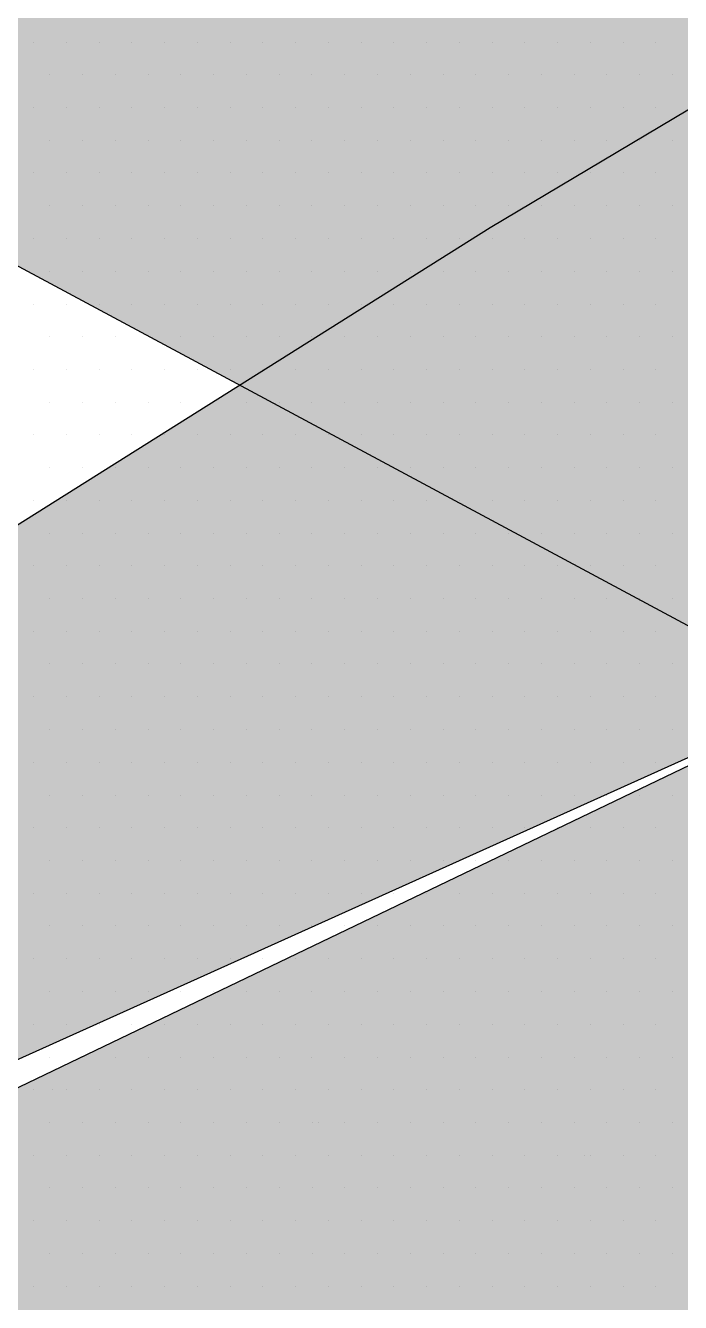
# Paper-space layout 'TOP_A1_00200_01-01-2017_MODELE' of a CAD drawing. Header units: metres. Extents: x 1274 to 2143, y 12 to 312.
# Drawn here: x 1531.712 to 1532.812, y 153.204 to 155.35 of the extents above; entities that cross this region are included whole.
import ezdxf

# ---------------------------------------------------------------- set-up
doc = ezdxf.new("R2010")
doc.units = ezdxf.units.M
doc.header["$LTSCALE"] = 2
doc.set_wipeout_variables(frame=1)
doc.linetypes.add('CACHEX2', pattern=[0.75, 0.5, -0.25])
for name, color, linetype in [('CARTOUCHE', 7, 'Continuous'), ('LOGO', 4, 'Continuous'), ('rosace', 7, 'Continuous')]:
    doc.layers.add(name, color=color, linetype=linetype)

# ---------------------------------------------------------------- blocks, each defined once
blk = doc.blocks.new('A$C715108E3')
at = {"layer": 'LOGO', "color": 131}
for p, q in [((-13.0016, -11.3132), (-13.0016, -11.3132)), ((-12.9098, -11.3132), (-12.9098, -11.3132)), ((-12.8179, -11.3132), (-12.8179, -11.3132)), ((-12.7265, -11.3132), (-12.7265, -11.3132)), ((-12.6345, -11.3132), (-12.6345, -11.3132)), ((-12.5424, -11.3132), (-12.5424, -11.3132)), ((-12.4514, -11.3132), (-12.4514, -11.3132)), ((-12.3592, -11.3132), (-12.3592, -11.3132)), ((-12.2673, -11.3132), (-12.2673, -11.3132)), ((-12.1762, -11.3132), (-12.1762, -11.3132)), ((-12.0844, -11.3132), (-12.0844, -11.3132)), ((-11.9924, -11.3132), (-11.9924, -11.3132)), ((-11.9011, -11.3132), (-11.9011, -11.3132)), ((-11.8091, -11.3132), (-11.8091, -11.3132)), ((-11.7174, -11.3132), (-11.7174, -11.3132)), ((-11.6252, -11.3132), (-11.6252, -11.3132)), ((-11.5342, -11.3132), (-11.5342, -11.3132)), ((-11.4421, -11.3132), (-11.4421, -11.3132)), ((-11.3501, -11.3132), (-11.3501, -11.3132)), ((-11.2587, -11.3132), (-11.2587, -11.3132)), ((-12.9559, -11.4048), (-12.9559, -11.4048)), ((-12.8642, -11.4048), (-12.8642, -11.4048)), ((-12.7722, -11.4048), (-12.7722, -11.4048)), ((-12.6802, -11.4048), (-12.6802, -11.4048)), ((-12.5889, -11.4048), (-12.5889, -11.4048)), ((-12.4971, -11.4048), (-12.4971, -11.4048)), ((-12.4053, -11.4048), (-12.4053, -11.4048)), ((-12.3138, -11.4048), (-12.3138, -11.4048)), ((-12.222, -11.4048), (-12.222, -11.4048)), ((-12.1299, -11.4048), (-12.1299, -11.4048)), ((-12.0387, -11.4048), (-12.0387, -11.4048)), ((-11.9465, -11.4048), (-11.9465, -11.4048)), ((-11.8546, -11.4048), (-11.8546, -11.4048)), ((-11.7628, -11.4048), (-11.7628, -11.4048)), ((-11.6713, -11.4048), (-11.6713, -11.4048)), ((-11.5795, -11.4048), (-11.5795, -11.4048)), ((-11.4877, -11.4048), (-11.4877, -11.4048)), ((-11.3966, -11.4048), (-11.3966, -11.4048)), ((-11.3046, -11.4048), (-11.3046, -11.4048)), ((-11.2124, -11.4048), (-11.2124, -11.4048)), ((-13.0016, -11.4959), (-13.0016, -11.4959)), ((-12.9098, -11.4959), (-12.9098, -11.4959)), ((-12.8179, -11.4959), (-12.8179, -11.4959)), ((-12.7265, -11.4959), (-12.7265, -11.4959)), ((-12.6345, -11.4959), (-12.6345, -11.4959)), ((-12.5424, -11.4959), (-12.5424, -11.4959)), ((-12.4514, -11.4959), (-12.4514, -11.4959)), ((-12.3592, -11.4959), (-12.3592, -11.4959)), ((-12.2673, -11.4959), (-12.2673, -11.4959)), ((-12.1762, -11.4959), (-12.1762, -11.4959)), ((-12.0844, -11.4959), (-12.0844, -11.4959)), ((-11.9924, -11.4959), (-11.9924, -11.4959)), ((-11.9011, -11.4959), (-11.9011, -11.4959)), ((-11.8091, -11.4959), (-11.8091, -11.4959)), ((-11.7174, -11.4959), (-11.7174, -11.4959)), ((-11.6252, -11.4959), (-11.6252, -11.4959)), ((-11.5342, -11.4959), (-11.5342, -11.4959)), ((-11.4421, -11.4959), (-11.4421, -11.4959)), ((-11.3501, -11.4959), (-11.3501, -11.4959)), ((-11.2587, -11.4959), (-11.2587, -11.4959)), ((-12.9559, -11.5885), (-12.9559, -11.5885)), ((-12.8642, -11.5885), (-12.8642, -11.5885)), ((-12.7722, -11.5885), (-12.7722, -11.5885)), ((-12.6802, -11.5885), (-12.6802, -11.5885)), ((-12.5889, -11.5885), (-12.5889, -11.5885)), ((-12.4971, -11.5885), (-12.4971, -11.5885)), ((-12.4053, -11.5885), (-12.4053, -11.5885)), ((-12.3138, -11.5885), (-12.3138, -11.5885)), ((-12.222, -11.5885), (-12.222, -11.5885)), ((-12.1299, -11.5885), (-12.1299, -11.5885)), ((-12.0387, -11.5885), (-12.0387, -11.5885)), ((-11.9465, -11.5885), (-11.9465, -11.5885)), ((-11.8546, -11.5885), (-11.8546, -11.5885)), ((-11.7628, -11.5885), (-11.7628, -11.5885)), ((-11.6713, -11.5885), (-11.6713, -11.5885)), ((-11.5795, -11.5885), (-11.5795, -11.5885)), ((-11.4877, -11.5885), (-11.4877, -11.5885)), ((-11.3966, -11.5885), (-11.3966, -11.5885)), ((-11.3046, -11.5885), (-11.3046, -11.5885)), ((-11.2124, -11.5885), (-11.2124, -11.5885)), ((-13.0016, -11.68), (-13.0016, -11.68)), ((-12.9098, -11.68), (-12.9098, -11.68)), ((-12.8179, -11.68), (-12.8179, -11.68)), ((-12.7265, -11.68), (-12.7265, -11.68)), ((-12.6345, -11.68), (-12.6345, -11.68)), ((-12.5424, -11.68), (-12.5424, -11.68)), ((-12.4514, -11.68), (-12.4514, -11.68)), ((-12.3592, -11.68), (-12.3592, -11.68)), ((-12.2673, -11.68), (-12.2673, -11.68)), ((-12.1762, -11.68), (-12.1762, -11.68)), ((-12.0844, -11.68), (-12.0844, -11.68)), ((-11.9924, -11.68), (-11.9924, -11.68)), ((-11.9011, -11.68), (-11.9011, -11.68)), ((-11.8091, -11.68), (-11.8091, -11.68)), ((-11.7174, -11.68), (-11.7174, -11.68)), ((-11.6252, -11.68), (-11.6252, -11.68)), ((-11.5342, -11.68), (-11.5342, -11.68)), ((-11.4421, -11.68), (-11.4421, -11.68)), ((-11.3501, -11.68), (-11.3501, -11.68)), ((-11.2587, -11.68), (-11.2587, -11.68)), ((-12.9559, -11.7722), (-12.9559, -11.7722)), ((-12.8642, -11.7722), (-12.8642, -11.7722)), ((-12.7722, -11.7722), (-12.7722, -11.7722)), ((-12.6802, -11.7722), (-12.6802, -11.7722)), ((-12.5889, -11.7722), (-12.5889, -11.7722)), ((-12.4971, -11.7722), (-12.4971, -11.7722)), ((-12.4053, -11.7722), (-12.4053, -11.7722)), ((-12.3138, -11.7722), (-12.3138, -11.7722)), ((-12.222, -11.7722), (-12.222, -11.7722)), ((-12.1299, -11.7722), (-12.1299, -11.7722)), ((-12.0387, -11.7722), (-12.0387, -11.7722)), ((-11.9465, -11.7722), (-11.9465, -11.7722)), ((-11.8546, -11.7722), (-11.8546, -11.7722)), ((-11.7628, -11.7722), (-11.7628, -11.7722)), ((-11.6713, -11.7722), (-11.6713, -11.7722)), ((-11.5795, -11.7722), (-11.5795, -11.7722)), ((-11.4877, -11.7722), (-11.4877, -11.7722)), ((-11.3966, -11.7722), (-11.3966, -11.7722)), ((-11.3046, -11.7722), (-11.3046, -11.7722)), ((-11.2124, -11.7722), (-11.2124, -11.7722)), ((-13.0016, -11.8636), (-13.0016, -11.8636)), ((-12.9098, -11.8636), (-12.9098, -11.8636)), ((-12.8179, -11.8636), (-12.8179, -11.8636)), ((-12.7265, -11.8636), (-12.7265, -11.8636)), ((-12.6345, -11.8636), (-12.6345, -11.8636)), ((-12.5424, -11.8636), (-12.5424, -11.8636)), ((-12.4514, -11.8636), (-12.4514, -11.8636)), ((-12.3592, -11.8636), (-12.3592, -11.8636)), ((-12.2673, -11.8636), (-12.2673, -11.8636)), ((-12.1762, -11.8636), (-12.1762, -11.8636)), ((-12.0844, -11.8636), (-12.0844, -11.8636)), ((-11.9924, -11.8636), (-11.9924, -11.8636)), ((-11.9011, -11.8636), (-11.9011, -11.8636)), ((-11.8091, -11.8636), (-11.8091, -11.8636)), ((-11.7174, -11.8636), (-11.7174, -11.8636)), ((-11.6252, -11.8636), (-11.6252, -11.8636)), ((-11.5342, -11.8636), (-11.5342, -11.8636)), ((-11.4421, -11.8636), (-11.4421, -11.8636)), ((-11.3501, -11.8636), (-11.3501, -11.8636)), ((-11.2587, -11.8636), (-11.2587, -11.8636)), ((-12.9559, -11.9551), (-12.9559, -11.9551)), ((-12.8642, -11.9551), (-12.8642, -11.9551)), ((-12.7722, -11.9551), (-12.7722, -11.9551)), ((-12.6802, -11.9551), (-12.6802, -11.9551)), ((-12.5889, -11.9551), (-12.5889, -11.9551)), ((-12.4971, -11.9551), (-12.4971, -11.9551)), ((-12.4053, -11.9551), (-12.4053, -11.9551)), ((-12.3138, -11.9551), (-12.3138, -11.9551)), ((-12.222, -11.9551), (-12.222, -11.9551)), ((-12.1299, -11.9551), (-12.1299, -11.9551)), ((-12.0387, -11.9551), (-12.0387, -11.9551)), ((-11.9465, -11.9551), (-11.9465, -11.9551)), ((-11.8546, -11.9551), (-11.8546, -11.9551)), ((-11.7628, -11.9551), (-11.7628, -11.9551)), ((-11.6713, -11.9551), (-11.6713, -11.9551)), ((-11.5795, -11.9551), (-11.5795, -11.9551)), ((-11.4877, -11.9551), (-11.4877, -11.9551)), ((-11.3966, -11.9551), (-11.3966, -11.9551)), ((-11.3046, -11.9551), (-11.3046, -11.9551)), ((-11.2124, -11.9551), (-11.2124, -11.9551)), ((-13.0016, -12.0473), (-13.0016, -12.0473)), ((-12.9098, -12.0473), (-12.9098, -12.0473)), ((-12.8179, -12.0473), (-12.8179, -12.0473)), ((-12.7265, -12.0473), (-12.7265, -12.0473)), ((-12.6345, -12.0473), (-12.6345, -12.0473)), ((-12.5424, -12.0473), (-12.5424, -12.0473)), ((-12.4514, -12.0473), (-12.4514, -12.0473)), ((-12.3592, -12.0473), (-12.3592, -12.0473)), ((-12.2673, -12.0473), (-12.2673, -12.0473)), ((-12.1762, -12.0473), (-12.1762, -12.0473)), ((-12.0844, -12.0473), (-12.0844, -12.0473)), ((-11.9924, -12.0473), (-11.9924, -12.0473)), ((-11.9011, -12.0473), (-11.9011, -12.0473)), ((-11.8091, -12.0473), (-11.8091, -12.0473)), ((-11.7174, -12.0473), (-11.7174, -12.0473)), ((-11.6252, -12.0473), (-11.6252, -12.0473)), ((-11.5342, -12.0473), (-11.5342, -12.0473)), ((-11.4421, -12.0473), (-11.4421, -12.0473)), ((-11.3501, -12.0473), (-11.3501, -12.0473)), ((-11.2587, -12.0473), (-11.2587, -12.0473)), ((-12.9559, -12.1388), (-12.9559, -12.1388)), ((-12.8642, -12.1388), (-12.8642, -12.1388)), ((-12.7722, -12.1388), (-12.7722, -12.1388)), ((-12.6802, -12.1388), (-12.6802, -12.1388)), ((-12.5889, -12.1388), (-12.5889, -12.1388)), ((-12.4971, -12.1388), (-12.4971, -12.1388)), ((-12.4053, -12.1388), (-12.4053, -12.1388)), ((-12.3138, -12.1388), (-12.3138, -12.1388)), ((-12.222, -12.1388), (-12.222, -12.1388)), ((-12.1299, -12.1388), (-12.1299, -12.1388)), ((-12.0387, -12.1388), (-12.0387, -12.1388)), ((-11.9465, -12.1388), (-11.9465, -12.1388)), ((-11.8546, -12.1388), (-11.8546, -12.1388)), ((-11.7628, -12.1388), (-11.7628, -12.1388)), ((-11.6713, -12.1388), (-11.6713, -12.1388)), ((-11.5795, -12.1388), (-11.5795, -12.1388)), ((-11.4877, -12.1388), (-11.4877, -12.1388)), ((-11.3966, -12.1388), (-11.3966, -12.1388)), ((-11.3046, -12.1388), (-11.3046, -12.1388)), ((-11.2124, -12.1388), (-11.2124, -12.1388)), ((-13.0016, -12.23), (-13.0016, -12.23)), ((-12.9098, -12.23), (-12.9098, -12.23)), ((-12.8179, -12.23), (-12.8179, -12.23)), ((-12.7265, -12.23), (-12.7265, -12.23)), ((-12.6345, -12.23), (-12.6345, -12.23)), ((-12.5424, -12.23), (-12.5424, -12.23)), ((-12.4514, -12.23), (-12.4514, -12.23)), ((-12.3592, -12.23), (-12.3592, -12.23)), ((-12.2673, -12.23), (-12.2673, -12.23)), ((-12.1762, -12.23), (-12.1762, -12.23)), ((-12.0844, -12.23), (-12.0844, -12.23)), ((-11.9924, -12.23), (-11.9924, -12.23)), ((-11.9011, -12.23), (-11.9011, -12.23)), ((-11.8091, -12.23), (-11.8091, -12.23)), ((-11.7174, -12.23), (-11.7174, -12.23)), ((-11.6252, -12.23), (-11.6252, -12.23)), ((-11.5342, -12.23), (-11.5342, -12.23)), ((-11.4421, -12.23), (-11.4421, -12.23)), ((-11.3501, -12.23), (-11.3501, -12.23)), ((-11.2587, -12.23), (-11.2587, -12.23)), ((-12.9559, -12.3224), (-12.9559, -12.3224)), ((-12.8642, -12.3224), (-12.8642, -12.3224)), ((-12.7722, -12.3224), (-12.7722, -12.3224)), ((-12.6802, -12.3224), (-12.6802, -12.3224)), ((-12.5889, -12.3224), (-12.5889, -12.3224)), ((-12.4971, -12.3224), (-12.4971, -12.3224)), ((-12.4053, -12.3224), (-12.4053, -12.3224)), ((-12.3138, -12.3224), (-12.3138, -12.3224)), ((-12.222, -12.3224), (-12.222, -12.3224)), ((-12.1299, -12.3224), (-12.1299, -12.3224)), ((-12.0387, -12.3224), (-12.0387, -12.3224)), ((-11.9465, -12.3224), (-11.9465, -12.3224)), ((-11.8546, -12.3224), (-11.8546, -12.3224)), ((-11.7628, -12.3224), (-11.7628, -12.3224)), ((-11.6713, -12.3224), (-11.6713, -12.3224)), ((-11.5795, -12.3224), (-11.5795, -12.3224)), ((-11.4877, -12.3224), (-11.4877, -12.3224)), ((-11.3966, -12.3224), (-11.3966, -12.3224)), ((-11.3046, -12.3224), (-11.3046, -12.3224)), ((-11.2124, -12.3224), (-11.2124, -12.3224)), ((-13.0016, -12.4139), (-13.0016, -12.4139)), ((-12.9098, -12.4139), (-12.9098, -12.4139)), ((-12.8179, -12.4139), (-12.8179, -12.4139)), ((-12.7265, -12.4139), (-12.7265, -12.4139)), ((-12.6345, -12.4139), (-12.6345, -12.4139)), ((-12.5424, -12.4139), (-12.5424, -12.4139)), ((-12.4514, -12.4139), (-12.4514, -12.4139)), ((-12.3592, -12.4139), (-12.3592, -12.4139)), ((-12.2673, -12.4139), (-12.2673, -12.4139)), ((-12.1762, -12.4139), (-12.1762, -12.4139)), ((-12.0844, -12.4139), (-12.0844, -12.4139)), ((-11.9924, -12.4139), (-11.9924, -12.4139)), ((-11.9011, -12.4139), (-11.9011, -12.4139)), ((-11.8091, -12.4139), (-11.8091, -12.4139)), ((-11.7174, -12.4139), (-11.7174, -12.4139)), ((-11.6252, -12.4139), (-11.6252, -12.4139)), ((-11.5342, -12.4139), (-11.5342, -12.4139)), ((-11.4421, -12.4139), (-11.4421, -12.4139)), ((-11.3501, -12.4139), (-11.3501, -12.4139)), ((-11.2587, -12.4139), (-11.2587, -12.4139)), ((-12.9559, -12.5053), (-12.9559, -12.5053)), ((-12.8642, -12.5053), (-12.8642, -12.5053)), ((-12.7722, -12.5053), (-12.7722, -12.5053)), ((-12.6802, -12.5053), (-12.6802, -12.5053)), ((-12.5889, -12.5053), (-12.5889, -12.5053)), ((-12.4971, -12.5053), (-12.4971, -12.5053)), ((-12.4053, -12.5053), (-12.4053, -12.5053)), ((-12.3138, -12.5053), (-12.3138, -12.5053)), ((-12.222, -12.5053), (-12.222, -12.5053)), ((-12.1299, -12.5053), (-12.1299, -12.5053)), ((-12.0387, -12.5053), (-12.0387, -12.5053)), ((-11.9465, -12.5053), (-11.9465, -12.5053)), ((-11.8546, -12.5053), (-11.8546, -12.5053)), ((-11.7628, -12.5053), (-11.7628, -12.5053)), ((-11.6713, -12.5053), (-11.6713, -12.5053)), ((-11.5795, -12.5053), (-11.5795, -12.5053)), ((-11.4877, -12.5053), (-11.4877, -12.5053)), ((-11.3966, -12.5053), (-11.3966, -12.5053)), ((-11.3046, -12.5053), (-11.3046, -12.5053)), ((-11.2124, -12.5053), (-11.2124, -12.5053)), ((-13.0016, -12.5977), (-13.0016, -12.5977)), ((-12.9098, -12.5977), (-12.9098, -12.5977)), ((-12.8179, -12.5977), (-12.8179, -12.5977)), ((-12.7265, -12.5977), (-12.7265, -12.5977)), ((-12.6345, -12.5977), (-12.6345, -12.5977)), ((-12.5424, -12.5977), (-12.5424, -12.5977)), ((-12.4514, -12.5977), (-12.4514, -12.5977)), ((-12.3592, -12.5977), (-12.3592, -12.5977)), ((-12.2673, -12.5977), (-12.2673, -12.5977)), ((-12.1762, -12.5977), (-12.1762, -12.5977)), ((-12.0844, -12.5977), (-12.0844, -12.5977)), ((-11.9924, -12.5977), (-11.9924, -12.5977)), ((-11.9011, -12.5977), (-11.9011, -12.5977)), ((-11.8091, -12.5977), (-11.8091, -12.5977)), ((-11.7174, -12.5977), (-11.7174, -12.5977)), ((-11.6252, -12.5977), (-11.6252, -12.5977)), ((-11.5342, -12.5977), (-11.5342, -12.5977)), ((-11.4421, -12.5977), (-11.4421, -12.5977)), ((-11.3501, -12.5977), (-11.3501, -12.5977)), ((-11.2587, -12.5977), (-11.2587, -12.5977)), ((-12.9559, -12.6892), (-12.9559, -12.6892)), ((-12.8642, -12.6892), (-12.8642, -12.6892)), ((-12.7722, -12.6892), (-12.7722, -12.6892)), ((-12.6802, -12.6892), (-12.6802, -12.6892)), ((-12.5889, -12.6892), (-12.5889, -12.6892)), ((-12.4971, -12.6892), (-12.4971, -12.6892)), ((-12.4053, -12.6892), (-12.4053, -12.6892)), ((-12.3138, -12.6892), (-12.3138, -12.6892)), ((-12.222, -12.6892), (-12.222, -12.6892)), ((-12.1299, -12.6892), (-12.1299, -12.6892)), ((-12.0387, -12.6892), (-12.0387, -12.6892)), ((-11.9465, -12.6892), (-11.9465, -12.6892)), ((-11.8546, -12.6892), (-11.8546, -12.6892)), ((-11.7628, -12.6892), (-11.7628, -12.6892)), ((-11.6713, -12.6892), (-11.6713, -12.6892)), ((-11.5795, -12.6892), (-11.5795, -12.6892)), ((-11.4877, -12.6892), (-11.4877, -12.6892)), ((-11.3966, -12.6892), (-11.3966, -12.6892)), ((-11.3046, -12.6892), (-11.3046, -12.6892)), ((-11.2124, -12.6892), (-11.2124, -12.6892)), ((-13.0016, -12.7805), (-13.0016, -12.7805)), ((-12.9098, -12.7805), (-12.9098, -12.7805)), ((-12.8179, -12.7805), (-12.8179, -12.7805)), ((-12.7265, -12.7805), (-12.7265, -12.7805)), ((-12.6345, -12.7805), (-12.6345, -12.7805)), ((-12.5424, -12.7805), (-12.5424, -12.7805)), ((-12.4514, -12.7805), (-12.4514, -12.7805)), ((-12.3592, -12.7805), (-12.3592, -12.7805)), ((-12.2673, -12.7805), (-12.2673, -12.7805)), ((-12.1762, -12.7805), (-12.1762, -12.7805)), ((-12.0844, -12.7805), (-12.0844, -12.7805)), ((-11.9924, -12.7805), (-11.9924, -12.7805)), ((-11.9011, -12.7805), (-11.9011, -12.7805)), ((-11.8091, -12.7805), (-11.8091, -12.7805)), ((-11.7174, -12.7805), (-11.7174, -12.7805)), ((-11.6252, -12.7805), (-11.6252, -12.7805)), ((-11.5342, -12.7805), (-11.5342, -12.7805)), ((-11.4421, -12.7805), (-11.4421, -12.7805)), ((-11.3501, -12.7805), (-11.3501, -12.7805)), ((-11.2587, -12.7805), (-11.2587, -12.7805)), ((-12.9559, -12.8729), (-12.9559, -12.8729)), ((-12.8642, -12.8729), (-12.8642, -12.8729)), ((-12.7722, -12.8729), (-12.7722, -12.8729)), ((-12.6802, -12.8729), (-12.6802, -12.8729)), ((-12.5889, -12.8729), (-12.5889, -12.8729)), ((-12.4971, -12.8729), (-12.4971, -12.8729)), ((-12.4053, -12.8729), (-12.4053, -12.8729)), ((-12.3138, -12.8729), (-12.3138, -12.8729)), ((-12.222, -12.8729), (-12.222, -12.8729)), ((-12.1299, -12.8729), (-12.1299, -12.8729)), ((-12.0387, -12.8729), (-12.0387, -12.8729)), ((-11.9465, -12.8729), (-11.9465, -12.8729)), ((-11.8546, -12.8729), (-11.8546, -12.8729)), ((-11.7628, -12.8729), (-11.7628, -12.8729)), ((-11.6713, -12.8729), (-11.6713, -12.8729)), ((-11.5795, -12.8729), (-11.5795, -12.8729)), ((-11.4877, -12.8729), (-11.4877, -12.8729)), ((-11.3966, -12.8729), (-11.3966, -12.8729)), ((-11.3046, -12.8729), (-11.3046, -12.8729)), ((-11.2124, -12.8729), (-11.2124, -12.8729)), ((-13.0016, -12.9639), (-13.0016, -12.9639)), ((-12.9098, -12.9639), (-12.9098, -12.9639)), ((-12.8179, -12.9639), (-12.8179, -12.9639)), ((-12.7265, -12.9639), (-12.7265, -12.9639)), ((-12.6345, -12.9639), (-12.6345, -12.9639)), ((-12.5424, -12.9639), (-12.5424, -12.9639)), ((-12.4514, -12.9639), (-12.4514, -12.9639)), ((-12.3592, -12.9639), (-12.3592, -12.9639)), ((-12.2673, -12.9639), (-12.2673, -12.9639)), ((-12.1762, -12.9639), (-12.1762, -12.9639)), ((-12.0844, -12.9639), (-12.0844, -12.9639)), ((-11.9924, -12.9639), (-11.9924, -12.9639)), ((-11.9011, -12.9639), (-11.9011, -12.9639)), ((-11.8091, -12.9639), (-11.8091, -12.9639)), ((-11.7174, -12.9639), (-11.7174, -12.9639)), ((-11.6252, -12.9639), (-11.6252, -12.9639)), ((-11.5342, -12.9639), (-11.5342, -12.9639)), ((-11.4421, -12.9639), (-11.4421, -12.9639)), ((-11.3501, -12.9639), (-11.3501, -12.9639)), ((-11.2587, -12.9639), (-11.2587, -12.9639)), ((-12.9559, -13.0556), (-12.9559, -13.0556)), ((-12.8642, -13.0556), (-12.8642, -13.0556)), ((-12.7722, -13.0556), (-12.7722, -13.0556)), ((-12.6802, -13.0556), (-12.6802, -13.0556)), ((-12.5889, -13.0556), (-12.5889, -13.0556)), ((-12.4971, -13.0556), (-12.4971, -13.0556)), ((-12.4053, -13.0556), (-12.4053, -13.0556)), ((-12.3138, -13.0556), (-12.3138, -13.0556)), ((-12.222, -13.0556), (-12.222, -13.0556)), ((-12.1299, -13.0556), (-12.1299, -13.0556)), ((-12.0387, -13.0556), (-12.0387, -13.0556)), ((-11.9465, -13.0556), (-11.9465, -13.0556)), ((-11.8546, -13.0556), (-11.8546, -13.0556)), ((-11.7628, -13.0556), (-11.7628, -13.0556)), ((-11.6713, -13.0556), (-11.6713, -13.0556)), ((-11.5795, -13.0556), (-11.5795, -13.0556)), ((-11.4877, -13.0556), (-11.4877, -13.0556)), ((-11.3966, -13.0556), (-11.3966, -13.0556)), ((-11.3046, -13.0556), (-11.3046, -13.0556)), ((-11.2124, -13.0556), (-11.2124, -13.0556)), ((-13.0016, -13.1478), (-13.0016, -13.1478)), ((-12.9098, -13.1478), (-12.9098, -13.1478)), ((-12.8179, -13.1478), (-12.8179, -13.1478)), ((-12.7265, -13.1478), (-12.7265, -13.1478)), ((-12.6345, -13.1478), (-12.6345, -13.1478)), ((-12.5424, -13.1478), (-12.5424, -13.1478)), ((-12.4514, -13.1478), (-12.4514, -13.1478)), ((-12.3592, -13.1478), (-12.3592, -13.1478)), ((-12.2673, -13.1478), (-12.2673, -13.1478)), ((-12.1762, -13.1478), (-12.1762, -13.1478)), ((-12.0844, -13.1478), (-12.0844, -13.1478)), ((-11.9924, -13.1478), (-11.9924, -13.1478)), ((-11.9011, -13.1478), (-11.9011, -13.1478)), ((-11.8091, -13.1478), (-11.8091, -13.1478)), ((-11.7174, -13.1478), (-11.7174, -13.1478)), ((-11.6252, -13.1478), (-11.6252, -13.1478)), ((-11.5342, -13.1478), (-11.5342, -13.1478)), ((-11.4421, -13.1478), (-11.4421, -13.1478)), ((-11.3501, -13.1478), (-11.3501, -13.1478)), ((-11.2587, -13.1478), (-11.2587, -13.1478)), ((-12.9559, -13.2392), (-12.9559, -13.2392)), ((-12.8642, -13.2392), (-12.8642, -13.2392)), ((-12.7722, -13.2392), (-12.7722, -13.2392)), ((-12.6802, -13.2392), (-12.6802, -13.2392)), ((-12.5889, -13.2392), (-12.5889, -13.2392)), ((-12.4971, -13.2392), (-12.4971, -13.2392)), ((-12.4053, -13.2392), (-12.4053, -13.2392)), ((-12.3138, -13.2392), (-12.3138, -13.2392)), ((-12.222, -13.2392), (-12.222, -13.2392)), ((-12.1299, -13.2392), (-12.1299, -13.2392)), ((-12.0387, -13.2392), (-12.0387, -13.2392)), ((-11.9465, -13.2392), (-11.9465, -13.2392)), ((-11.8546, -13.2392), (-11.8546, -13.2392)), ((-11.7628, -13.2392), (-11.7628, -13.2392)), ((-11.6713, -13.2392), (-11.6713, -13.2392)), ((-11.5795, -13.2392), (-11.5795, -13.2392)), ((-11.4877, -13.2392), (-11.4877, -13.2392)), ((-11.3966, -13.2392), (-11.3966, -13.2392)), ((-11.3046, -13.2392), (-11.3046, -13.2392)), ((-11.2124, -13.2392), (-11.2124, -13.2392)), ((-13.0016, -13.3309), (-13.0016, -13.3309)), ((-12.9098, -13.3309), (-12.9098, -13.3309)), ((-12.8179, -13.3309), (-12.8179, -13.3309)), ((-12.7265, -13.3309), (-12.7265, -13.3309)), ((-12.6345, -13.3309), (-12.6345, -13.3309)), ((-12.5424, -13.3309), (-12.5424, -13.3309)), ((-12.4514, -13.3309), (-12.4514, -13.3309)), ((-12.3592, -13.3309), (-12.3592, -13.3309)), ((-12.2673, -13.3309), (-12.2673, -13.3309)), ((-12.1762, -13.3309), (-12.1762, -13.3309)), ((-12.0844, -13.3309), (-12.0844, -13.3309)), ((-11.9924, -13.3309), (-11.9924, -13.3309)), ((-11.9011, -13.3309), (-11.9011, -13.3309)), ((-11.8091, -13.3309), (-11.8091, -13.3309)), ((-11.7174, -13.3309), (-11.7174, -13.3309)), ((-11.6252, -13.3309), (-11.6252, -13.3309)), ((-11.5342, -13.3309), (-11.5342, -13.3309)), ((-11.4421, -13.3309), (-11.4421, -13.3309)), ((-11.3501, -13.3309), (-11.3501, -13.3309)), ((-11.2587, -13.3309), (-11.2587, -13.3309)), ((-12.9559, -13.4233), (-12.9559, -13.4233)), ((-12.8642, -13.4233), (-12.8642, -13.4233)), ((-12.7722, -13.4233), (-12.7722, -13.4233)), ((-12.6802, -13.4233), (-12.6802, -13.4233)), ((-12.5889, -13.4233), (-12.5889, -13.4233)), ((-12.4971, -13.4233), (-12.4971, -13.4233)), ((-12.4053, -13.4233), (-12.4053, -13.4233)), ((-12.3138, -13.4233), (-12.3138, -13.4233)), ((-12.222, -13.4233), (-12.222, -13.4233)), ((-12.1299, -13.4233), (-12.1299, -13.4233)), ((-12.0387, -13.4233), (-12.0387, -13.4233)), ((-11.9465, -13.4233), (-11.9465, -13.4233)), ((-11.8546, -13.4233), (-11.8546, -13.4233)), ((-11.7628, -13.4233), (-11.7628, -13.4233)), ((-11.6713, -13.4233), (-11.6713, -13.4233)), ((-11.5795, -13.4233), (-11.5795, -13.4233)), ((-11.4877, -13.4233), (-11.4877, -13.4233)), ((-11.3966, -13.4233), (-11.3966, -13.4233)), ((-11.3046, -13.4233), (-11.3046, -13.4233)), ((-11.2124, -13.4233), (-11.2124, -13.4233)), ((-13.0016, -13.5146), (-13.0016, -13.5146)), ((-12.9098, -13.5146), (-12.9098, -13.5146)), ((-12.8179, -13.5146), (-12.8179, -13.5146)), ((-12.7265, -13.5146), (-12.7265, -13.5146)), ((-12.6345, -13.5146), (-12.6345, -13.5146)), ((-12.5424, -13.5146), (-12.5424, -13.5146)), ((-12.4514, -13.5146), (-12.4514, -13.5146)), ((-12.3592, -13.5146), (-12.3592, -13.5146)), ((-12.2673, -13.5146), (-12.2673, -13.5146)), ((-12.1762, -13.5146), (-12.1762, -13.5146)), ((-12.0844, -13.5146), (-12.0844, -13.5146)), ((-11.9924, -13.5146), (-11.9924, -13.5146)), ((-11.9011, -13.5146), (-11.9011, -13.5146)), ((-11.8091, -13.5146), (-11.8091, -13.5146)), ((-11.7174, -13.5146), (-11.7174, -13.5146)), ((-11.6252, -13.5146), (-11.6252, -13.5146)), ((-11.5342, -13.5146), (-11.5342, -13.5146)), ((-11.4421, -13.5146), (-11.4421, -13.5146)), ((-11.3501, -13.5146), (-11.3501, -13.5146)), ((-11.2587, -13.5146), (-11.2587, -13.5146)), ((-12.9559, -13.6058), (-12.9559, -13.6058)), ((-12.8642, -13.6058), (-12.8642, -13.6058)), ((-12.7722, -13.6058), (-12.7722, -13.6058)), ((-12.6802, -13.6058), (-12.6802, -13.6058)), ((-12.5889, -13.6058), (-12.5889, -13.6058)), ((-12.4971, -13.6058), (-12.4971, -13.6058)), ((-12.4053, -13.6058), (-12.4053, -13.6058)), ((-12.3138, -13.6058), (-12.3138, -13.6058)), ((-12.222, -13.6058), (-12.222, -13.6058)), ((-12.1299, -13.6058), (-12.1299, -13.6058)), ((-12.0387, -13.6058), (-12.0387, -13.6058)), ((-11.9465, -13.6058), (-11.9465, -13.6058)), ((-11.8546, -13.6058), (-11.8546, -13.6058)), ((-11.7628, -13.6058), (-11.7628, -13.6058)), ((-11.6713, -13.6058), (-11.6713, -13.6058)), ((-11.5795, -13.6058), (-11.5795, -13.6058)), ((-11.4877, -13.6058), (-11.4877, -13.6058)), ((-11.3966, -13.6058), (-11.3966, -13.6058)), ((-11.3046, -13.6058), (-11.3046, -13.6058)), ((-11.2124, -13.6058), (-11.2124, -13.6058)), ((-13.0016, -13.6984), (-13.0016, -13.6984)), ((-12.9098, -13.6984), (-12.9098, -13.6984)), ((-12.8179, -13.6984), (-12.8179, -13.6984)), ((-12.7265, -13.6984), (-12.7265, -13.6984)), ((-12.6345, -13.6984), (-12.6345, -13.6984)), ((-12.5424, -13.6984), (-12.5424, -13.6984)), ((-12.4514, -13.6984), (-12.4514, -13.6984)), ((-12.3592, -13.6984), (-12.3592, -13.6984)), ((-12.2673, -13.6984), (-12.2673, -13.6984)), ((-12.1762, -13.6984), (-12.1762, -13.6984)), ((-12.0844, -13.6984), (-12.0844, -13.6984)), ((-11.9924, -13.6984), (-11.9924, -13.6984)), ((-11.9011, -13.6984), (-11.9011, -13.6984)), ((-11.8091, -13.6984), (-11.8091, -13.6984)), ((-11.7174, -13.6984), (-11.7174, -13.6984)), ((-11.6252, -13.6984), (-11.6252, -13.6984)), ((-11.5342, -13.6984), (-11.5342, -13.6984)), ((-11.4421, -13.6984), (-11.4421, -13.6984)), ((-11.3501, -13.6984), (-11.3501, -13.6984)), ((-11.2587, -13.6984), (-11.2587, -13.6984)), ((-12.9559, -13.7897), (-12.9559, -13.7897)), ((-12.8642, -13.7897), (-12.8642, -13.7897)), ((-12.7722, -13.7897), (-12.7722, -13.7897)), ((-12.6802, -13.7897), (-12.6802, -13.7897)), ((-12.5889, -13.7897), (-12.5889, -13.7897)), ((-12.4971, -13.7897), (-12.4971, -13.7897)), ((-12.4053, -13.7897), (-12.4053, -13.7897)), ((-12.3138, -13.7897), (-12.3138, -13.7897)), ((-12.222, -13.7897), (-12.222, -13.7897)), ((-12.1299, -13.7897), (-12.1299, -13.7897)), ((-12.0387, -13.7897), (-12.0387, -13.7897)), ((-11.9465, -13.7897), (-11.9465, -13.7897)), ((-11.8546, -13.7897), (-11.8546, -13.7897)), ((-11.7628, -13.7897), (-11.7628, -13.7897)), ((-11.6713, -13.7897), (-11.6713, -13.7897)), ((-11.5795, -13.7897), (-11.5795, -13.7897)), ((-11.4877, -13.7897), (-11.4877, -13.7897)), ((-11.3966, -13.7897), (-11.3966, -13.7897)), ((-11.3046, -13.7897), (-11.3046, -13.7897)), ((-11.2124, -13.7897), (-11.2124, -13.7897)), ((-13.0016, -13.8809), (-13.0016, -13.8809)), ((-12.9098, -13.8809), (-12.9098, -13.8809)), ((-12.8179, -13.8809), (-12.8179, -13.8809)), ((-12.7265, -13.8809), (-12.7265, -13.8809)), ((-12.6345, -13.8809), (-12.6345, -13.8809)), ((-12.5424, -13.8809), (-12.5424, -13.8809)), ((-12.4514, -13.8809), (-12.4514, -13.8809)), ((-12.3592, -13.8809), (-12.3592, -13.8809)), ((-12.2673, -13.8809), (-12.2673, -13.8809)), ((-12.1762, -13.8809), (-12.1762, -13.8809)), ((-12.0844, -13.8809), (-12.0844, -13.8809)), ((-11.9924, -13.8809), (-11.9924, -13.8809)), ((-11.9011, -13.8809), (-11.9011, -13.8809)), ((-11.8091, -13.8809), (-11.8091, -13.8809)), ((-11.7174, -13.8809), (-11.7174, -13.8809)), ((-11.6252, -13.8809), (-11.6252, -13.8809)), ((-11.5342, -13.8809), (-11.5342, -13.8809)), ((-11.4421, -13.8809), (-11.4421, -13.8809)), ((-11.3501, -13.8809), (-11.3501, -13.8809)), ((-11.2587, -13.8809), (-11.2587, -13.8809)), ((-12.9559, -13.9735), (-12.9559, -13.9735)), ((-12.8642, -13.9735), (-12.8642, -13.9735)), ((-12.7722, -13.9735), (-12.7722, -13.9735)), ((-12.6802, -13.9735), (-12.6802, -13.9735)), ((-12.5889, -13.9735), (-12.5889, -13.9735)), ((-12.4971, -13.9735), (-12.4971, -13.9735)), ((-12.4053, -13.9735), (-12.4053, -13.9735)), ((-12.3138, -13.9735), (-12.3138, -13.9735)), ((-12.222, -13.9735), (-12.222, -13.9735)), ((-12.1299, -13.9735), (-12.1299, -13.9735)), ((-12.0387, -13.9735), (-12.0387, -13.9735)), ((-11.9465, -13.9735), (-11.9465, -13.9735)), ((-11.8546, -13.9735), (-11.8546, -13.9735)), ((-11.7628, -13.9735), (-11.7628, -13.9735)), ((-11.6713, -13.9735), (-11.6713, -13.9735)), ((-11.5795, -13.9735), (-11.5795, -13.9735)), ((-11.4877, -13.9735), (-11.4877, -13.9735)), ((-11.3966, -13.9735), (-11.3966, -13.9735)), ((-11.3046, -13.9735), (-11.3046, -13.9735)), ((-11.2124, -13.9735), (-11.2124, -13.9735)), ((-13.0016, -14.065), (-13.0016, -14.065)), ((-12.9098, -14.065), (-12.9098, -14.065)), ((-12.8179, -14.065), (-12.8179, -14.065)), ((-12.7265, -14.065), (-12.7265, -14.065)), ((-12.6345, -14.065), (-12.6345, -14.065)), ((-12.5424, -14.065), (-12.5424, -14.065)), ((-12.4514, -14.065), (-12.4514, -14.065)), ((-12.3592, -14.065), (-12.3592, -14.065)), ((-12.2673, -14.065), (-12.2673, -14.065)), ((-12.1762, -14.065), (-12.1762, -14.065)), ((-12.0844, -14.065), (-12.0844, -14.065)), ((-11.9924, -14.065), (-11.9924, -14.065)), ((-11.9011, -14.065), (-11.9011, -14.065)), ((-11.8091, -14.065), (-11.8091, -14.065)), ((-11.7174, -14.065), (-11.7174, -14.065)), ((-11.6252, -14.065), (-11.6252, -14.065)), ((-11.5342, -14.065), (-11.5342, -14.065)), ((-11.4421, -14.065), (-11.4421, -14.065)), ((-11.3501, -14.065), (-11.3501, -14.065)), ((-11.2587, -14.065), (-11.2587, -14.065)), ((-12.9559, -14.1574), (-12.9559, -14.1574)), ((-12.8642, -14.1574), (-12.8642, -14.1574)), ((-12.7722, -14.1574), (-12.7722, -14.1574)), ((-12.6802, -14.1574), (-12.6802, -14.1574)), ((-12.5889, -14.1574), (-12.5889, -14.1574)), ((-12.4971, -14.1574), (-12.4971, -14.1574)), ((-12.4053, -14.1574), (-12.4053, -14.1574)), ((-12.3138, -14.1574), (-12.3138, -14.1574)), ((-12.222, -14.1574), (-12.222, -14.1574)), ((-12.1299, -14.1574), (-12.1299, -14.1574)), ((-12.0387, -14.1574), (-12.0387, -14.1574)), ((-11.9465, -14.1574), (-11.9465, -14.1574)), ((-11.8546, -14.1574), (-11.8546, -14.1574)), ((-11.7628, -14.1574), (-11.7628, -14.1574)), ((-11.6713, -14.1574), (-11.6713, -14.1574)), ((-11.5795, -14.1574), (-11.5795, -14.1574)), ((-11.4877, -14.1574), (-11.4877, -14.1574)), ((-11.3966, -14.1574), (-11.3966, -14.1574)), ((-11.3046, -14.1574), (-11.3046, -14.1574)), ((-11.2124, -14.1574), (-11.2124, -14.1574)), ((-13.0014, -14.2488), (-13.0014, -14.2488)), ((-12.9488, -14.2488), (-12.9488, -14.2488)), ((-12.9098, -14.2488), (-12.9098, -14.2488)), ((-12.8179, -14.2488), (-12.8179, -14.2488)), ((-12.7265, -14.2488), (-12.7265, -14.2488)), ((-12.6345, -14.2488), (-12.6345, -14.2488)), ((-12.5424, -14.2488), (-12.5424, -14.2488)), ((-12.4514, -14.2488), (-12.4514, -14.2488)), ((-12.3592, -14.2488), (-12.3592, -14.2488)), ((-12.2673, -14.2488), (-12.2673, -14.2488)), ((-12.1762, -14.2488), (-12.1762, -14.2488)), ((-12.0844, -14.2488), (-12.0844, -14.2488)), ((-11.9924, -14.2488), (-11.9924, -14.2488)), ((-11.9011, -14.2488), (-11.9011, -14.2488)), ((-11.8091, -14.2488), (-11.8091, -14.2488)), ((-11.7174, -14.2488), (-11.7174, -14.2488)), ((-11.6252, -14.2488), (-11.6252, -14.2488)), ((-11.5342, -14.2488), (-11.5342, -14.2488)), ((-11.4421, -14.2488), (-11.4421, -14.2488)), ((-11.3501, -14.2488), (-11.3501, -14.2488)), ((-11.2587, -14.2488), (-11.2587, -14.2488)), ((-12.9559, -14.3401), (-12.9559, -14.3401)), ((-12.8642, -14.3401), (-12.8642, -14.3401)), ((-12.7722, -14.3401), (-12.7722, -14.3401)), ((-12.6802, -14.3401), (-12.6802, -14.3401)), ((-12.5889, -14.3401), (-12.5889, -14.3401)), ((-12.4971, -14.3401), (-12.4971, -14.3401)), ((-12.4053, -14.3401), (-12.4053, -14.3401)), ((-12.3136, -14.3401), (-12.3136, -14.3401)), ((-12.2216, -14.3401), (-12.2216, -14.3401)), ((-12.2032, -14.3401), (-12.2032, -14.3401)), ((-12.1299, -14.3401), (-12.1299, -14.3401)), ((-12.0387, -14.3401), (-12.0387, -14.3401)), ((-11.9465, -14.3401), (-11.9465, -14.3401)), ((-11.8546, -14.3401), (-11.8546, -14.3401)), ((-11.7628, -14.3401), (-11.7628, -14.3401)), ((-11.6713, -14.3401), (-11.6713, -14.3401)), ((-11.5795, -14.3401), (-11.5795, -14.3401)), ((-11.4877, -14.3401), (-11.4877, -14.3401)), ((-11.3966, -14.3401), (-11.3966, -14.3401)), ((-11.3046, -14.3401), (-11.3046, -14.3401)), ((-11.2124, -14.3401), (-11.2124, -14.3401)), ((-13.0014, -14.4325), (-13.0014, -14.4325)), ((-12.9098, -14.4325), (-12.9098, -14.4325)), ((-12.8178, -14.4325), (-12.8178, -14.4325)), ((-12.7265, -14.4325), (-12.7265, -14.4325)), ((-12.6345, -14.4325), (-12.6345, -14.4325)), ((-12.5424, -14.4325), (-12.5424, -14.4325)), ((-12.4514, -14.4325), (-12.4514, -14.4325)), ((-12.3593, -14.4325), (-12.3593, -14.4325)), ((-12.2673, -14.4325), (-12.2673, -14.4325)), ((-12.1762, -14.4325), (-12.1762, -14.4325)), ((-12.0844, -14.4325), (-12.0844, -14.4325)), ((-11.9924, -14.4325), (-11.9924, -14.4325)), ((-11.9011, -14.4325), (-11.9011, -14.4325)), ((-11.8091, -14.4325), (-11.8091, -14.4325)), ((-11.7174, -14.4325), (-11.7174, -14.4325)), ((-11.6252, -14.4325), (-11.6252, -14.4325)), ((-11.5338, -14.4325), (-11.5338, -14.4325)), ((-11.4579, -14.4325), (-11.4579, -14.4325)), ((-11.4421, -14.4325), (-11.4421, -14.4325)), ((-11.3501, -14.4325), (-11.3501, -14.4325)), ((-11.2587, -14.4325), (-11.2587, -14.4325)), ((-12.9559, -14.5238), (-12.9559, -14.5238)), ((-12.8642, -14.5238), (-12.8642, -14.5238)), ((-12.7722, -14.5238), (-12.7722, -14.5238)), ((-12.6802, -14.5238), (-12.6802, -14.5238)), ((-12.5889, -14.5238), (-12.5889, -14.5238)), ((-12.4971, -14.5238), (-12.4971, -14.5238)), ((-12.4053, -14.5238), (-12.4053, -14.5238)), ((-12.3136, -14.5238), (-12.3136, -14.5238)), ((-12.2216, -14.5238), (-12.2216, -14.5238)), ((-12.1298, -14.5238), (-12.1298, -14.5238)), ((-12.0387, -14.5238), (-12.0387, -14.5238)), ((-11.9465, -14.5238), (-11.9465, -14.5238)), ((-11.8546, -14.5238), (-11.8546, -14.5238)), ((-11.7628, -14.5238), (-11.7628, -14.5238)), ((-11.6713, -14.5238), (-11.6713, -14.5238)), ((-11.5795, -14.5238), (-11.5795, -14.5238)), ((-11.4877, -14.5238), (-11.4877, -14.5238)), ((-11.3966, -14.5238), (-11.3966, -14.5238)), ((-11.3046, -14.5238), (-11.3046, -14.5238)), ((-11.2126, -14.5238), (-11.2126, -14.5238)), ((-13.0014, -14.6152), (-13.0014, -14.6152)), ((-12.9098, -14.6152), (-12.9098, -14.6152)), ((-12.8178, -14.6152), (-12.8178, -14.6152)), ((-12.7265, -14.6152), (-12.7265, -14.6152)), ((-12.6345, -14.6152), (-12.6345, -14.6152)), ((-12.5424, -14.6152), (-12.5424, -14.6152)), ((-12.4514, -14.6152), (-12.4514, -14.6152)), ((-12.3593, -14.6152), (-12.3593, -14.6152)), ((-12.2673, -14.6152), (-12.2673, -14.6152)), ((-12.1762, -14.6152), (-12.1762, -14.6152)), ((-12.0844, -14.6152), (-12.0844, -14.6152)), ((-11.9924, -14.6152), (-11.9924, -14.6152)), ((-11.9011, -14.6152), (-11.9011, -14.6152)), ((-11.8091, -14.6152), (-11.8091, -14.6152)), ((-11.7174, -14.6152), (-11.7174, -14.6152)), ((-11.6252, -14.6152), (-11.6252, -14.6152)), ((-11.5338, -14.6152), (-11.5338, -14.6152)), ((-11.442, -14.6152), (-11.442, -14.6152)), ((-11.3501, -14.6152), (-11.3501, -14.6152)), ((-11.2587, -14.6152), (-11.2587, -14.6152)), ((-12.9559, -14.7076), (-12.9559, -14.7076)), ((-12.8642, -14.7076), (-12.8642, -14.7076)), ((-12.7722, -14.7076), (-12.7722, -14.7076)), ((-12.6802, -14.7076), (-12.6802, -14.7076)), ((-12.5889, -14.7076), (-12.5889, -14.7076)), ((-12.4971, -14.7076), (-12.4971, -14.7076)), ((-12.4053, -14.7076), (-12.4053, -14.7076)), ((-12.3136, -14.7076), (-12.3136, -14.7076)), ((-12.2216, -14.7076), (-12.2216, -14.7076)), ((-12.1298, -14.7076), (-12.1298, -14.7076)), ((-12.0387, -14.7076), (-12.0387, -14.7076)), ((-11.9465, -14.7076), (-11.9465, -14.7076)), ((-11.8546, -14.7076), (-11.8546, -14.7076)), ((-11.7628, -14.7076), (-11.7628, -14.7076)), ((-11.6713, -14.7076), (-11.6713, -14.7076)), ((-11.5795, -14.7076), (-11.5795, -14.7076)), ((-11.4877, -14.7076), (-11.4877, -14.7076)), ((-11.3966, -14.7076), (-11.3966, -14.7076)), ((-11.3046, -14.7076), (-11.3046, -14.7076)), ((-11.2126, -14.7076), (-11.2126, -14.7076)), ((-13.0014, -14.7991), (-13.0014, -14.7991)), ((-12.9098, -14.7991), (-12.9098, -14.7991)), ((-12.8178, -14.7991), (-12.8178, -14.7991)), ((-12.7265, -14.7991), (-12.7265, -14.7991)), ((-12.6345, -14.7991), (-12.6345, -14.7991)), ((-12.5424, -14.7991), (-12.5424, -14.7991)), ((-12.4514, -14.7991), (-12.4514, -14.7991)), ((-12.3593, -14.7991), (-12.3593, -14.7991)), ((-12.2673, -14.7991), (-12.2673, -14.7991)), ((-12.1762, -14.7991), (-12.1762, -14.7991)), ((-12.0844, -14.7991), (-12.0844, -14.7991)), ((-11.9924, -14.7991), (-11.9924, -14.7991)), ((-11.9011, -14.7991), (-11.9011, -14.7991)), ((-11.8091, -14.7991), (-11.8091, -14.7991)), ((-11.7174, -14.7991), (-11.7174, -14.7991)), ((-11.6252, -14.7991), (-11.6252, -14.7991)), ((-11.5338, -14.7991), (-11.5338, -14.7991)), ((-11.442, -14.7991), (-11.442, -14.7991)), ((-11.3501, -14.7991), (-11.3501, -14.7991)), ((-11.2587, -14.7991), (-11.2587, -14.7991))]:
    blk.add_line(p, q, dxfattribs=at)
blk = doc.blocks.new('A$C581E6685')
at = {"layer": 'rosace'}
for color, points in [(142, [(-45.3965, 37.4846), (-39.5666, 28.8703), (-39.344, 28.5414), (-39.8519, 24.2064), (-36.9477, 25.4853), (-26.3566, 30.2032), (-36.1863, 24.0789), (-38.2746, 22.2236), (-38.1337, 21.2132), (-33.6363, 11.1845), (-39.5393, 21.4709), (-40.6525, 23.2405), (-42.0615, 23.3525), (-53.1072, 18.3767), (-43.3972, 24.4856), (-40.4756, 26.2259), (-40.684, 26.8894)]), (140, [(-45.3965, 37.4846), (-41.9745, 25.9278), (-41.7809, 23.8865), (-42.0615, 23.3525), (-44.9268, 21.9767), (-53.1072, 18.3767), (-40.8028, 21.6905), (-39.5666, 22.0268), (-38.2746, 22.2236), (-38.1337, 21.2132), (-33.6363, 11.1845), (-36.0802, 21.4612), (-37.3405, 24.3346), (-37.4251, 24.9804), (-36.9477, 25.4853), (-26.3566, 30.2032), (-37.8747, 26.8339), (-39.7286, 26.4119), (-40.3751, 26.6371), (-40.684, 26.8894)]), (32, [(-39.8519, 24.2064), (-42.1559, 23.0023), (-56.2481, 30.5655)])]:
    blk.add_hatch(color=color, dxfattribs=at).paths.add_polyline_path(points)
at = {"layer": 'rosace', "color": 142}
blk.add_lwpolyline([(-45.3965, 37.4846), (-39.3434, 28.5414), (-39.8519, 24.2064), (-36.9477, 25.4853), (-26.3566, 30.2032), (-36.1857, 24.0789), (-38.2739, 22.2236), (-38.1337, 21.2132), (-33.6358, 11.1845), (-39.5393, 21.4709), (-40.6518, 23.2405), (-42.0615, 23.3525), (-53.1072, 18.3767), (-43.3964, 24.4856), (-40.4756, 26.2259), (-40.6836, 26.8894)], close=True, dxfattribs=at)
at = {"layer": 'rosace', "color": 140}
blk.add_lwpolyline([(-45.3965, 37.4846), (-41.9745, 25.9278), (-41.7804, 23.8865), (-42.0615, 23.3525), (-44.9268, 21.9767), (-53.1072, 18.3767), (-40.8028, 21.6905), (-39.5666, 22.0268), (-38.2739, 22.2236), (-38.1337, 21.2132), (-33.6358, 11.1845), (-36.0802, 21.4612), (-37.3405, 24.3346), (-37.4251, 24.9804), (-36.9477, 25.4853), (-26.3566, 30.2032), (-37.8741, 26.8339), (-39.7286, 26.4119), (-40.3748, 26.6371), (-40.6836, 26.8894)], close=True, dxfattribs=at)
at = {"layer": 'rosace', "color": 32}
blk.add_lwpolyline([(-39.8519, 24.2064), (-42.1559, 23.0023), (-56.2481, 30.5655)], close=True, dxfattribs=at)
at = {"layer": 'rosace', "color": 32, "linetype": 'CACHEX2', "ltscale": 1.5}
blk.add_ellipse((-38.0538, 23.8138), major_axis=(-19.0311, -3.534), ratio=0.590567, dxfattribs=at)
at = {"layer": 'rosace', "color": 32}
blk.add_ellipse((-37.6144, 23.8499), major_axis=(-13.5768, -4.2839), ratio=0.791971, dxfattribs=at)
at = {"layer": 'CARTOUCHE'}
blk.add_blockref('A$C715108E3', (-31.6739, 36.3189), dxfattribs=at)
blk = doc.blocks.new('A$C4D68259D')
blk.add_wipeout([(0, 25.6223), (0.1652, 26.7367), (0.7383, 27.8861), (1.6708, 28.7909), (2.8466, 29.3316), (3.5435, 29.4509), (3.5435, 29.4509), (94.9287, 29.4623), (96.0552, 29.2902), (97.2167, 28.6987), (97.7035, 28.2661), (98.0951, 27.7798), (98.6162, 26.658), (98.7362, 26.0362), (98.7516, 25.8527), (98.7585, 3.8387), (98.5719, 2.6574), (98.0189, 1.5743), (97.5848, 1.0765), (97.1232, 0.6959), (95.9338, 0.1366), (95.4142, 0.0321), (95.1105, 0.0048), (3.7555, 0.0009), (2.7133, 0.169), (1.5147, 0.7841), (0.6714, 1.6707), (0.147, 2.7876), (0.0063, 3.6209)]).dxf.layer = 'CARTOUCHE'
at = {"layer": 'CARTOUCHE'}
blk.add_rational_spline([(0, 25.6223), (0, 14.7312), (0, 3.84), (0, 0), (3.84, 0), (49.3793, 0), (94.9185, 0), (98.7585, 0), (98.7585, 3.84), (98.7585, 14.7312), (98.7585, 25.6223), (98.7585, 29.4623), (94.9185, 29.4623), (49.3793, 29.4623), (3.84, 29.4623), (0, 29.4623), (0, 25.6223)], [1, 1, 1, 0.707106781187, 1, 1, 1, 0.707106781187, 1, 1, 1, 0.707106781187, 1, 1, 1, 0.707106781187, 1], degree=2, knots=[0, 0, 0, 1, 1, 2.570796, 2.570796, 3.570796, 3.570796, 5.141593, 5.141593, 6.141593, 6.141593, 7.712389, 7.712389, 8.712389, 8.712389, 10.283185, 10.283185, 10.283185], dxfattribs=at)
at = {"layer": 'CARTOUCHE', "xscale": 0.6, "yscale": 0.6, "zscale": 0.6}
blk.add_blockref('A$C581E6685', (37.2707, 1.3806), dxfattribs=at)

psp = doc.layouts.new('TOP_A1_00200_01-01-2017_MODELE')

# ---------------------------------------------------------------- block references
at = {"layer": 'rosace'}
psp.add_blockref('A$C4D68259D', (1521.2598, 138.9386), dxfattribs=at)

doc.saveas('drawing.dxf')
